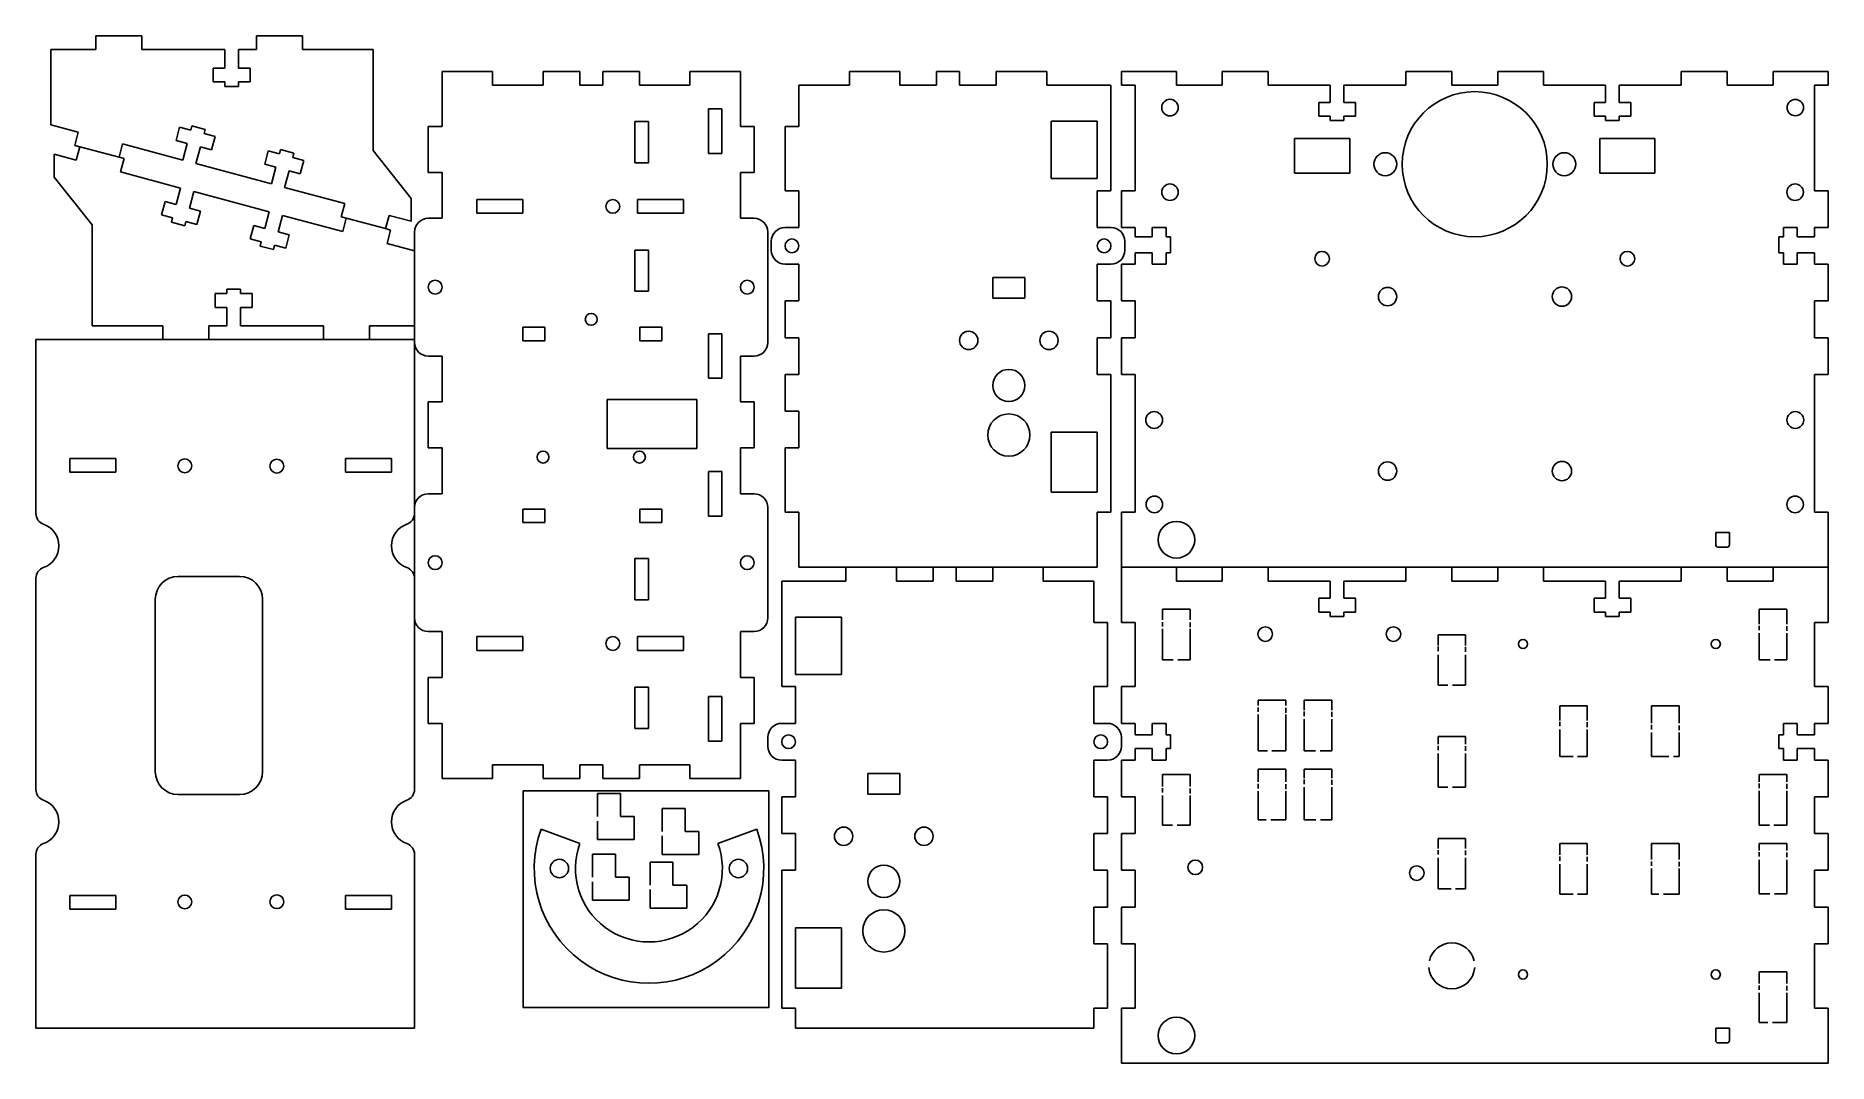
# Model space of a CAD drawing. Header units: centimetres. Extents: x 3.2 to 42.2, y 4 to 26.4.
import ezdxf

# ---------------------------------------------------------------- set-up
doc = ezdxf.new("R2010")
doc.units = ezdxf.units.CM

msp = doc.modelspace()

# ---------------------------------------------------------------- linework, layer by layer
at = {"color": 7, "linetype": 'Continuous', "lineweight": 25}
for p, q in [((5.462, 26.407), (4.462, 26.407)), ((4.462, 26.407), (4.462, 26.107)), ((5.462, 26.107), (5.462, 26.407)), ((7.962, 26.407), (7.962, 26.107)), ((8.962, 26.407), (7.962, 26.407)), ((8.962, 26.107), (8.962, 26.407)), ((3.482, 26.107), (3.482, 24.472)), ((4.462, 26.107), (3.482, 26.107)), ((7.272, 26.107), (5.462, 26.107)), ((7.272, 25.707), (7.272, 26.107)), ((7.572, 26.107), (7.572, 25.707)), ((7.962, 26.107), (7.572, 26.107)), ((10.502, 26.107), (8.962, 26.107)), ((10.502, 23.907), (10.502, 26.107)), ((7.022, 25.707), (7.272, 25.707)), ((7.022, 25.407), (7.022, 25.707)), ((7.272, 25.407), (7.022, 25.407)), ((7.272, 25.307), (7.272, 25.407)), ((7.572, 25.707), (7.822, 25.707)), ((7.572, 25.407), (7.572, 25.307)), ((7.822, 25.407), (7.572, 25.407)), ((7.822, 25.707), (7.822, 25.407)), ((12.006, 24.433), (12.006, 25.633)), ((12.006, 25.633), (13.106, 25.633)), ((13.106, 25.633), (13.106, 25.333)), ((14.206, 25.333), (14.206, 25.633)), ((14.206, 25.633), (15.006, 25.633)), ((15.006, 25.633), (15.006, 25.333)), ((15.506, 25.333), (15.506, 25.633)), ((15.506, 25.633), (16.306, 25.633)), ((16.306, 25.633), (16.306, 25.333)), ((17.406, 25.333), (17.406, 25.633)), ((17.406, 25.633), (18.506, 25.633)), ((18.506, 25.633), (18.506, 24.433)), ((20.88, 25.333), (20.88, 25.633)), ((20.88, 25.633), (21.98, 25.633)), ((21.98, 25.633), (21.98, 25.333)), ((22.78, 25.333), (22.78, 25.633)), ((22.78, 25.633), (23.28, 25.633)), ((23.28, 25.633), (23.28, 25.333)), ((24.08, 25.333), (24.08, 25.633)), ((24.08, 25.633), (25.18, 25.633)), ((25.18, 25.633), (25.18, 25.333)), ((26.806, 25.633), (28.006, 25.633)), ((26.806, 25.333), (26.806, 25.633)), ((28.006, 25.633), (28.006, 25.333)), ((29.006, 25.633), (29.006, 25.333)), ((29.006, 25.633), (30.006, 25.633)), ((30.006, 25.633), (30.006, 25.333)), ((33.006, 25.633), (34.006, 25.633)), ((33.006, 25.633), (33.006, 25.333)), ((34.006, 25.633), (34.006, 25.333)), ((35.006, 25.633), (36.006, 25.633)), ((35.006, 25.633), (35.006, 25.333)), ((36.006, 25.633), (36.006, 25.333)), ((39.006, 25.633), (39.006, 25.333)), ((39.006, 25.633), (40.006, 25.633)), ((40.006, 25.633), (40.006, 25.333)), ((41.006, 25.633), (42.206, 25.633)), ((41.006, 25.633), (41.006, 25.333)), ((42.206, 25.333), (42.206, 25.633)), ((7.572, 25.307), (7.272, 25.307)), ((13.106, 25.333), (14.206, 25.333)), ((15.006, 25.333), (15.506, 25.333)), ((16.306, 25.333), (17.406, 25.333)), ((19.78, 24.433), (19.78, 25.333)), ((19.78, 25.333), (20.88, 25.333)), ((21.98, 25.333), (22.78, 25.333)), ((23.28, 25.333), (24.08, 25.333)), ((25.18, 25.333), (26.28, 25.333)), ((29.006, 25.333), (28.006, 25.333)), ((31.356, 25.333), (30.006, 25.333)), ((31.356, 25.333), (31.356, 24.958)), ((31.656, 25.333), (31.656, 24.958)), ((33.006, 25.333), (31.656, 25.333)), ((34.006, 25.333), (35.006, 25.333)), ((36.006, 25.333), (37.356, 25.333)), ((37.356, 25.333), (37.356, 24.958)), ((37.656, 25.333), (37.656, 24.958)), ((37.656, 25.333), (39.006, 25.333)), ((40.006, 25.333), (41.006, 25.333)), ((17.809, 24.818), (17.809, 23.848)), ((18.103, 24.818), (17.809, 24.818)), ((18.103, 23.848), (18.103, 24.818)), ((31.106, 24.958), (31.356, 24.958)), ((31.106, 24.958), (31.106, 24.658)), ((31.106, 24.658), (31.356, 24.658)), ((31.356, 24.658), (31.356, 24.56)), ((31.656, 24.958), (31.906, 24.958)), ((31.656, 24.658), (31.656, 24.56)), ((31.656, 24.658), (31.906, 24.658)), ((31.906, 24.958), (31.906, 24.658)), ((37.356, 24.958), (37.106, 24.958)), ((37.106, 24.958), (37.106, 24.658)), ((37.356, 24.658), (37.106, 24.658)), ((37.356, 24.658), (37.356, 24.56)), ((37.906, 24.958), (37.656, 24.958)), ((37.656, 24.658), (37.656, 24.56)), ((37.906, 24.658), (37.656, 24.658)), ((37.906, 24.958), (37.906, 24.658)), ((3.482, 24.472), (4.081, 24.312)), ((4.081, 24.312), (4.003, 24.022)), ((6.211, 24.129), (6.289, 24.419)), ((6.289, 24.419), (6.53, 24.354)), ((6.53, 24.354), (6.555, 24.448)), ((6.555, 24.448), (6.845, 24.371)), ((6.845, 24.371), (6.82, 24.277)), ((6.82, 24.277), (7.061, 24.212)), ((7.061, 24.212), (6.984, 23.922)), ((11.706, 23.433), (11.706, 24.433)), ((11.706, 24.433), (12.006, 24.433)), ((16.506, 24.543), (16.206, 24.543)), ((16.206, 24.543), (16.206, 23.643)), ((16.506, 23.643), (16.506, 24.543)), ((18.506, 24.433), (18.806, 24.433)), ((18.806, 24.433), (18.806, 23.433)), ((19.48, 23.033), (19.48, 24.433)), ((19.48, 24.433), (19.78, 24.433)), ((26.28, 24.547), (25.28, 24.547)), ((25.28, 24.547), (25.28, 23.299)), ((26.28, 23.299), (26.28, 24.433)), ((26.58, 24.433), (26.58, 23.033)), ((27.106, 23.033), (27.106, 24.433)), ((31.356, 24.56), (31.656, 24.56)), ((37.656, 24.56), (37.356, 24.56)), ((41.906, 23.033), (41.906, 24.433)), ((3.553, 23.832), (3.553, 23.332)), ((4.036, 23.702), (3.553, 23.832)), ((4.003, 24.022), (4.969, 23.763)), ((4.114, 23.992), (4.036, 23.702)), ((4.969, 23.763), (5.047, 24.053)), ((5.047, 24.053), (6.355, 23.702)), ((6.453, 24.064), (6.211, 24.129)), ((6.355, 23.702), (6.453, 24.064)), ((6.742, 23.987), (6.645, 23.625)), ((6.984, 23.922), (6.742, 23.987)), ((8.143, 23.611), (8.221, 23.901)), ((8.221, 23.901), (8.462, 23.837)), ((8.462, 23.837), (8.487, 23.931)), ((8.487, 23.931), (8.777, 23.853)), ((8.777, 23.853), (8.752, 23.759)), ((11.334, 22.868), (10.502, 23.907)), ((17.809, 23.848), (18.103, 23.848)), ((31.781, 24.168), (30.581, 24.168)), ((30.581, 24.168), (30.581, 23.418)), ((31.781, 23.418), (31.781, 24.168)), ((38.431, 24.168), (37.231, 24.168)), ((37.231, 24.168), (37.231, 23.418)), ((38.431, 23.418), (38.431, 24.168)), ((5.08, 23.733), (4.969, 23.763)), ((5.002, 23.444), (5.08, 23.733)), ((6.311, 23.093), (5.002, 23.444)), ((6.645, 23.625), (8.287, 23.185)), ((8.384, 23.547), (8.143, 23.611)), ((8.287, 23.185), (8.384, 23.547)), ((8.674, 23.469), (8.577, 23.107)), ((8.916, 23.404), (8.674, 23.469)), ((8.752, 23.759), (8.993, 23.694)), ((8.993, 23.694), (8.916, 23.404)), ((12.006, 23.433), (11.706, 23.433)), ((12.006, 22.433), (12.006, 23.433)), ((16.206, 23.643), (16.506, 23.643)), ((18.806, 23.433), (18.506, 23.433)), ((18.506, 23.433), (18.506, 22.433)), ((3.553, 23.332), (4.386, 22.293)), ((6.214, 22.731), (6.311, 23.093)), ((8.577, 23.107), (9.886, 22.756)), ((25.28, 23.299), (26.28, 23.299)), ((30.581, 23.418), (31.781, 23.418)), ((37.231, 23.418), (38.431, 23.418)), ((5.894, 22.506), (5.972, 22.796)), ((5.972, 22.796), (6.214, 22.731)), ((6.6, 23.015), (6.503, 22.653)), ((6.503, 22.653), (6.745, 22.588)), ((8.242, 22.575), (6.6, 23.015)), ((9.886, 22.756), (9.808, 22.467)), ((11.334, 22.368), (11.334, 22.868)), ((13.766, 22.843), (12.766, 22.843)), ((12.766, 22.843), (12.766, 22.543)), ((13.766, 22.543), (13.766, 22.843)), ((17.266, 22.843), (16.266, 22.843)), ((16.266, 22.843), (16.266, 22.543)), ((17.266, 22.543), (17.266, 22.843)), ((19.78, 23.033), (19.48, 23.033)), ((19.78, 22.233), (19.78, 23.033)), ((26.58, 23.033), (26.28, 23.033)), ((26.28, 23.033), (26.28, 22.233)), ((26.806, 22.233), (26.806, 23.033)), ((26.806, 23.033), (27.106, 23.033)), ((42.206, 23.033), (41.906, 23.033)), ((42.206, 22.233), (42.206, 23.033)), ((4.386, 22.293), (4.386, 20.093)), ((6.136, 22.441), (5.894, 22.506)), ((6.111, 22.347), (6.136, 22.441)), ((6.4, 22.269), (6.111, 22.347)), ((6.426, 22.363), (6.4, 22.269)), ((6.667, 22.299), (6.426, 22.363)), ((6.745, 22.588), (6.667, 22.299)), ((7.826, 21.988), (7.904, 22.278)), ((7.904, 22.278), (8.145, 22.213)), ((8.145, 22.213), (8.242, 22.575)), ((8.532, 22.498), (8.435, 22.136)), ((9.841, 22.147), (8.532, 22.498)), ((9.808, 22.467), (10.774, 22.208)), ((9.918, 22.437), (9.841, 22.147)), ((10.774, 22.208), (10.851, 22.497)), ((10.851, 22.497), (11.334, 22.368)), ((11.706, 22.433), (12.006, 22.433)), ((12.766, 22.543), (13.766, 22.543)), ((16.266, 22.543), (17.266, 22.543)), ((18.506, 22.433), (18.806, 22.433)), ((8.068, 21.923), (7.826, 21.988)), ((8.043, 21.829), (8.068, 21.923)), ((8.435, 22.136), (8.677, 22.071)), ((8.677, 22.071), (8.599, 21.781)), ((10.884, 22.178), (10.774, 22.208)), ((10.807, 21.888), (10.884, 22.178)), ((11.406, 21.728), (10.807, 21.888)), ((19.106, 19.733), (19.106, 22.133)), ((19.18, 21.933), (19.18, 21.733)), ((19.48, 22.233), (19.78, 22.233)), ((26.28, 22.233), (26.58, 22.233)), ((26.806, 22.233), (27.106, 22.233)), ((26.88, 21.933), (26.88, 21.733)), ((27.106, 22.032), (27.106, 22.233)), ((27.106, 22.032), (27.481, 22.032)), ((27.481, 22.233), (27.781, 22.233)), ((27.481, 22.032), (27.481, 22.233)), ((27.781, 22.032), (27.781, 22.233)), ((27.781, 22.032), (27.879, 22.032)), ((27.879, 21.683), (27.879, 22.032)), ((41.231, 22.032), (41.133, 22.032)), ((41.133, 21.683), (41.133, 22.032)), ((41.531, 22.233), (41.231, 22.233)), ((41.231, 22.032), (41.231, 22.233)), ((41.531, 22.032), (41.531, 22.233)), ((41.906, 22.032), (41.531, 22.032)), ((42.206, 22.233), (41.906, 22.233)), ((41.906, 22.032), (41.906, 22.233)), ((8.332, 21.752), (8.043, 21.829)), ((8.358, 21.846), (8.332, 21.752)), ((8.599, 21.781), (8.358, 21.846)), ((11.406, 20.093), (11.406, 21.728)), ((16.506, 21.743), (16.206, 21.743)), ((16.206, 21.743), (16.206, 20.843)), ((16.506, 20.843), (16.506, 21.743)), ((27.106, 21.433), (27.106, 21.683)), ((27.106, 21.683), (27.481, 21.683)), ((27.481, 21.433), (27.481, 21.683)), ((27.781, 21.433), (27.781, 21.683)), ((27.781, 21.683), (27.879, 21.683)), ((41.231, 21.683), (41.133, 21.683)), ((41.231, 21.433), (41.231, 21.683)), ((41.906, 21.683), (41.531, 21.683)), ((41.531, 21.433), (41.531, 21.683)), ((41.906, 21.433), (41.906, 21.683)), ((19.78, 21.433), (19.48, 21.433)), ((19.78, 20.633), (19.78, 21.433)), ((24.705, 21.143), (24.005, 21.143)), ((24.005, 21.143), (24.005, 20.693)), ((24.705, 20.693), (24.705, 21.143)), ((26.58, 21.433), (26.28, 21.433)), ((26.28, 21.433), (26.28, 20.633)), ((26.806, 20.633), (26.806, 21.433)), ((26.806, 21.433), (27.106, 21.433)), ((27.481, 21.433), (27.781, 21.433)), ((41.531, 21.433), (41.231, 21.433)), ((42.206, 21.433), (41.906, 21.433)), ((42.206, 20.633), (42.206, 21.433)), ((7.066, 20.793), (7.316, 20.793)), ((7.066, 20.493), (7.066, 20.793)), ((7.316, 20.893), (7.616, 20.893)), ((7.316, 20.793), (7.316, 20.893)), ((7.616, 20.893), (7.616, 20.793)), ((7.616, 20.793), (7.866, 20.793)), ((7.866, 20.793), (7.866, 20.493)), ((16.206, 20.843), (16.506, 20.843)), ((7.316, 20.493), (7.066, 20.493)), ((7.316, 20.093), (7.316, 20.493)), ((7.616, 20.493), (7.616, 20.093)), ((7.866, 20.493), (7.616, 20.493)), ((19.48, 19.833), (19.48, 20.633)), ((19.48, 20.633), (19.78, 20.633)), ((24.005, 20.693), (24.705, 20.693)), ((26.28, 20.633), (26.58, 20.633)), ((26.58, 20.633), (26.58, 19.833)), ((26.806, 20.633), (27.106, 20.633)), ((27.106, 20.633), (27.106, 19.833)), ((42.206, 20.633), (41.906, 20.633)), ((41.906, 20.633), (41.906, 19.833)), ((4.386, 20.093), (5.926, 20.093)), ((5.926, 20.093), (5.926, 19.793)), ((6.926, 20.093), (7.316, 20.093)), ((6.926, 19.793), (6.926, 20.093)), ((7.616, 20.093), (9.426, 20.093)), ((9.426, 20.093), (9.426, 19.793)), ((10.426, 20.093), (11.406, 20.093)), ((10.426, 19.793), (10.426, 20.093)), ((11.406, 19.793), (11.406, 20.093)), ((13.766, 20.06), (13.766, 19.766)), ((14.246, 20.06), (13.766, 20.06)), ((14.246, 19.766), (14.246, 20.06)), ((16.316, 20.06), (16.316, 19.766)), ((16.796, 20.06), (16.316, 20.06)), ((16.796, 19.766), (16.796, 20.06)), ((17.809, 19.918), (17.809, 18.948)), ((18.103, 19.918), (17.809, 19.918)), ((18.103, 18.948), (18.103, 19.918)), ((3.156, 16.005), (3.156, 19.793)), ((11.406, 19.793), (3.156, 19.793)), ((11.406, 16.006), (11.406, 19.793)), ((13.766, 19.766), (14.246, 19.766)), ((16.316, 19.766), (16.796, 19.766)), ((19.78, 19.833), (19.48, 19.833)), ((19.78, 19.033), (19.78, 19.833)), ((26.58, 19.833), (26.28, 19.833)), ((26.28, 19.833), (26.28, 19.033)), ((26.806, 19.033), (26.806, 19.833)), ((26.806, 19.833), (27.106, 19.833)), ((42.206, 19.833), (41.906, 19.833)), ((42.206, 19.033), (42.206, 19.833)), ((12.006, 19.433), (11.706, 19.433)), ((12.006, 18.433), (12.006, 19.433)), ((18.806, 19.433), (18.506, 19.433)), ((18.506, 19.433), (18.506, 18.433)), ((17.809, 18.948), (18.103, 18.948)), ((19.48, 18.233), (19.48, 19.033)), ((19.48, 19.033), (19.78, 19.033)), ((26.28, 19.033), (26.58, 19.033)), ((26.58, 19.033), (26.58, 18.233)), ((26.806, 19.033), (27.106, 19.033)), ((27.106, 19.033), (27.106, 18.233)), ((42.206, 19.033), (41.906, 19.033)), ((41.906, 19.033), (41.906, 18.233)), ((11.706, 17.433), (11.706, 18.433)), ((11.706, 18.433), (12.006, 18.433)), ((15.602, 18.485), (15.602, 17.422)), ((17.555, 18.485), (15.602, 18.485)), ((17.555, 17.422), (17.555, 18.485)), ((18.506, 18.433), (18.806, 18.433)), ((18.806, 18.433), (18.806, 17.433)), ((19.78, 18.233), (19.48, 18.233)), ((19.78, 17.433), (19.78, 18.233)), ((25.28, 17.779), (25.28, 16.467)), ((26.28, 17.779), (25.28, 17.779)), ((4.897, 17.203), (3.897, 17.203)), ((3.897, 17.203), (3.897, 16.903)), ((4.897, 16.903), (4.897, 17.203)), ((10.906, 17.203), (9.906, 17.203)), ((9.906, 17.203), (9.906, 16.903)), ((10.906, 16.903), (10.906, 17.203)), ((12.006, 17.433), (11.706, 17.433)), ((12.006, 16.433), (12.006, 17.433)), ((15.602, 17.422), (17.555, 17.422)), ((18.806, 17.433), (18.506, 17.433)), ((18.506, 17.433), (18.506, 16.433)), ((19.48, 16.033), (19.48, 17.433)), ((19.48, 17.433), (19.78, 17.433)), ((26.28, 16.467), (26.28, 17.433)), ((26.58, 17.433), (26.58, 16.033)), ((27.106, 17.433), (27.106, 16.033)), ((41.906, 17.433), (41.906, 16.033)), ((3.897, 16.903), (4.897, 16.903)), ((9.906, 16.903), (10.906, 16.903)), ((17.809, 16.918), (17.809, 15.948)), ((18.103, 16.918), (17.809, 16.918)), ((18.103, 15.948), (18.103, 16.918)), ((11.706, 16.433), (12.006, 16.433)), ((18.506, 16.433), (18.806, 16.433)), ((25.28, 16.467), (26.28, 16.467)), ((13.766, 16.1), (13.766, 15.806)), ((14.246, 16.1), (13.766, 16.1)), ((14.246, 15.806), (14.246, 16.1)), ((16.316, 16.1), (16.316, 15.806)), ((16.796, 16.1), (16.316, 16.1)), ((16.796, 15.806), (16.796, 16.1)), ((19.106, 16.133), (19.106, 13.733)), ((19.78, 16.033), (19.48, 16.033)), ((19.78, 14.833), (19.78, 16.033)), ((26.58, 16.033), (26.28, 16.033)), ((26.28, 16.033), (26.28, 14.833)), ((26.806, 14.833), (26.806, 16.033)), ((26.806, 16.033), (27.106, 16.033)), ((42.206, 16.033), (41.906, 16.033)), ((42.206, 14.833), (42.206, 16.033)), ((11.406, 16.006), (11.406, 14.592)), ((13.766, 15.806), (14.246, 15.806)), ((16.316, 15.806), (16.796, 15.806)), ((17.809, 15.948), (18.103, 15.948)), ((39.756, 15.593), (40.056, 15.593)), ((39.756, 15.323), (39.756, 15.593)), ((39.806, 15.273), (40.006, 15.273)), ((40.056, 15.323), (40.056, 15.593)), ((16.506, 15.023), (16.206, 15.023)), ((16.206, 15.023), (16.206, 14.123)), ((16.506, 14.123), (16.506, 15.023)), ((3.156, 9.992), (3.156, 14.593)), ((7.594, 14.635), (6.257, 14.635)), ((11.406, 9.994), (11.406, 14.592)), ((20.806, 14.533), (19.706, 14.533)), ((20.806, 14.833), (19.78, 14.833)), ((20.806, 14.833), (20.806, 14.533)), ((21.906, 14.833), (20.806, 14.833)), ((21.906, 14.533), (21.906, 14.833)), ((22.706, 14.833), (21.906, 14.833)), ((22.706, 14.533), (21.906, 14.533)), ((23.206, 14.833), (22.706, 14.833)), ((22.706, 14.833), (22.706, 14.533)), ((23.206, 14.533), (23.206, 14.833)), ((24.006, 14.833), (23.206, 14.833)), ((24.006, 14.533), (23.206, 14.533)), ((25.106, 14.833), (24.006, 14.833)), ((24.006, 14.833), (24.006, 14.533)), ((25.106, 14.533), (25.106, 14.833)), ((26.28, 14.833), (25.106, 14.833)), ((26.206, 14.533), (25.106, 14.533)), ((26.206, 13.633), (26.206, 14.533)), ((26.806, 14.833), (28.006, 14.833)), ((26.806, 13.633), (26.806, 14.833)), ((28.006, 14.833), (28.006, 14.533)), ((28.006, 14.833), (29.006, 14.833)), ((29.006, 14.533), (28.006, 14.533)), ((29.006, 14.833), (29.006, 14.533)), ((29.006, 14.833), (30.006, 14.833)), ((30.006, 14.833), (30.006, 14.533)), ((30.006, 14.833), (33.006, 14.833)), ((31.356, 14.533), (30.006, 14.533)), ((31.356, 14.533), (31.356, 14.158)), ((31.656, 14.533), (31.656, 14.158)), ((33.006, 14.533), (31.656, 14.533)), ((33.006, 14.833), (34.006, 14.833)), ((33.006, 14.833), (33.006, 14.533)), ((34.006, 14.833), (34.006, 14.533)), ((34.006, 14.833), (35.006, 14.833)), ((34.006, 14.533), (35.006, 14.533)), ((35.006, 14.833), (36.006, 14.833)), ((35.006, 14.833), (35.006, 14.533)), ((36.006, 14.833), (36.006, 14.533)), ((36.006, 14.833), (39.006, 14.833)), ((36.006, 14.533), (37.356, 14.533)), ((37.356, 14.533), (37.356, 14.158)), ((37.656, 14.533), (37.656, 14.158)), ((37.656, 14.533), (39.006, 14.533)), ((39.006, 14.833), (40.006, 14.833)), ((39.006, 14.833), (39.006, 14.533)), ((40.006, 14.833), (40.006, 14.533)), ((40.006, 14.833), (41.006, 14.833)), ((40.006, 14.533), (41.006, 14.533)), ((41.006, 14.833), (42.206, 14.833)), ((41.006, 14.833), (41.006, 14.533)), ((42.206, 13.633), (42.206, 14.833)), ((5.757, 14.135), (5.757, 10.383)), ((8.094, 10.383), (8.094, 14.135)), ((16.206, 14.123), (16.506, 14.123)), ((31.106, 14.158), (31.356, 14.158)), ((31.106, 14.158), (31.106, 13.858)), ((31.656, 14.158), (31.906, 14.158)), ((31.906, 14.158), (31.906, 13.858)), ((37.356, 14.158), (37.106, 14.158)), ((37.106, 14.158), (37.106, 13.858)), ((37.906, 14.158), (37.656, 14.158)), ((37.906, 14.158), (37.906, 13.858)), ((19.706, 13.747), (20.706, 13.747)), ((20.706, 13.747), (20.706, 12.499)), ((28.306, 13.919), (27.706, 13.919)), ((27.706, 13.919), (27.706, 13.69)), ((28.306, 13.69), (28.306, 13.919)), ((31.106, 13.858), (31.356, 13.858)), ((31.356, 13.858), (31.356, 13.76)), ((31.356, 13.76), (31.656, 13.76)), ((31.656, 13.858), (31.656, 13.76)), ((31.656, 13.858), (31.906, 13.858)), ((37.356, 13.858), (37.106, 13.858)), ((37.356, 13.858), (37.356, 13.76)), ((37.656, 13.76), (37.356, 13.76)), ((37.656, 13.858), (37.656, 13.76)), ((37.906, 13.858), (37.656, 13.858)), ((41.306, 13.919), (40.706, 13.919)), ((40.706, 13.919), (40.706, 13.595)), ((41.306, 13.595), (41.306, 13.919)), ((12.006, 13.433), (11.706, 13.433)), ((12.006, 12.433), (12.006, 13.433)), ((13.766, 13.323), (12.766, 13.323)), ((12.766, 13.323), (12.766, 13.023)), ((13.766, 13.023), (13.766, 13.323)), ((17.266, 13.323), (16.266, 13.323)), ((16.266, 13.323), (16.266, 13.023)), ((17.266, 13.023), (17.266, 13.323)), ((18.806, 13.433), (18.506, 13.433)), ((18.506, 13.433), (18.506, 12.433)), ((19.406, 13.633), (19.406, 12.233)), ((19.706, 12.499), (19.706, 13.633)), ((26.506, 13.633), (26.206, 13.633)), ((26.506, 12.233), (26.506, 13.633)), ((26.806, 13.633), (27.106, 13.633)), ((27.106, 12.233), (27.106, 13.633)), ((27.706, 13.49), (27.706, 12.819)), ((28.306, 12.819), (28.306, 13.49)), ((34.306, 13.364), (33.706, 13.364)), ((33.706, 13.364), (33.706, 13.129)), ((34.306, 13.129), (34.306, 13.364)), ((40.706, 13.395), (40.706, 12.819)), ((41.306, 12.819), (41.306, 13.395)), ((42.206, 13.633), (41.906, 13.633)), ((41.906, 12.233), (41.906, 13.633)), ((12.766, 13.023), (13.766, 13.023)), ((16.266, 13.023), (17.266, 13.023)), ((33.706, 12.929), (33.706, 12.264)), ((34.306, 12.264), (34.306, 12.929)), ((20.706, 12.499), (19.706, 12.499)), ((27.706, 12.819), (27.934, 12.819)), ((28.034, 12.819), (28.306, 12.819)), ((40.706, 12.819), (40.94, 12.819)), ((41.04, 12.819), (41.306, 12.819)), ((11.706, 11.433), (11.706, 12.433)), ((11.706, 12.433), (12.006, 12.433)), ((16.506, 12.223), (16.206, 12.223)), ((16.206, 12.223), (16.206, 11.323)), ((16.506, 11.323), (16.506, 12.223)), ((18.506, 12.433), (18.806, 12.433)), ((18.806, 12.433), (18.806, 11.433)), ((19.406, 12.233), (19.706, 12.233)), ((19.706, 12.233), (19.706, 11.433)), ((26.206, 12.233), (26.506, 12.233)), ((26.206, 11.433), (26.206, 12.233)), ((26.806, 11.433), (26.806, 12.233)), ((26.806, 12.233), (27.106, 12.233)), ((33.706, 12.264), (33.92, 12.264)), ((34.02, 12.264), (34.306, 12.264)), ((42.206, 12.233), (41.906, 12.233)), ((42.206, 11.433), (42.206, 12.233)), ((17.809, 12.018), (17.809, 11.048)), ((18.103, 12.018), (17.809, 12.018)), ((18.103, 11.048), (18.103, 12.018)), ((29.79, 11.935), (29.79, 11.823)), ((30.39, 11.935), (29.79, 11.935)), ((30.39, 11.823), (30.39, 11.935)), ((30.79, 11.935), (30.79, 11.723)), ((31.39, 11.935), (30.79, 11.935)), ((31.39, 11.723), (31.39, 11.935)), ((36.957, 11.813), (36.357, 11.813)), ((36.357, 11.813), (36.357, 11.498)), ((36.957, 11.498), (36.957, 11.813)), ((38.357, 11.813), (38.357, 11.435)), ((38.957, 11.813), (38.357, 11.813)), ((38.957, 11.435), (38.957, 11.813)), ((12.006, 11.433), (11.706, 11.433)), ((12.006, 10.233), (12.006, 11.433)), ((18.806, 11.433), (18.506, 11.433)), ((18.506, 11.433), (18.506, 10.233)), ((19.706, 11.433), (19.406, 11.433)), ((26.506, 11.433), (26.206, 11.433)), ((26.806, 11.433), (27.106, 11.433)), ((27.106, 11.183), (27.106, 11.433)), ((27.481, 11.433), (27.781, 11.433)), ((27.481, 11.433), (27.481, 11.183)), ((27.781, 11.433), (27.781, 11.183)), ((29.79, 11.623), (29.79, 10.835)), ((30.39, 10.835), (30.39, 11.623)), ((30.79, 11.523), (30.79, 10.835)), ((31.39, 10.835), (31.39, 11.523)), ((41.531, 11.433), (41.231, 11.433)), ((41.231, 11.433), (41.231, 11.183)), ((41.531, 11.433), (41.531, 11.183)), ((42.206, 11.433), (41.906, 11.433)), ((41.906, 11.183), (41.906, 11.433)), ((16.206, 11.323), (16.506, 11.323)), ((17.809, 11.048), (18.103, 11.048)), ((19.106, 10.933), (19.106, 11.133)), ((26.806, 10.933), (26.806, 11.133)), ((27.106, 11.183), (27.481, 11.183)), ((27.781, 11.183), (27.879, 11.183)), ((27.879, 10.883), (27.879, 11.183)), ((33.706, 11.146), (33.706, 10.978)), ((34.306, 11.146), (33.706, 11.146)), ((34.306, 10.978), (34.306, 11.146)), ((36.357, 11.298), (36.357, 10.713)), ((36.957, 10.713), (36.957, 11.298)), ((38.357, 11.235), (38.357, 10.713)), ((38.957, 10.713), (38.957, 11.235)), ((41.231, 11.183), (41.133, 11.183)), ((41.133, 10.883), (41.133, 11.183)), ((41.906, 11.183), (41.531, 11.183)), ((19.406, 10.633), (19.706, 10.633)), ((19.706, 10.633), (19.706, 9.833)), ((26.206, 10.633), (26.506, 10.633)), ((26.206, 9.833), (26.206, 10.633)), ((26.806, 9.833), (26.806, 10.633)), ((26.806, 10.633), (27.106, 10.633)), ((27.106, 10.633), (27.106, 10.883)), ((27.106, 10.883), (27.481, 10.883)), ((27.481, 10.883), (27.481, 10.633)), ((27.481, 10.633), (27.781, 10.633)), ((27.781, 10.883), (27.781, 10.633)), ((27.781, 10.883), (27.879, 10.883)), ((29.79, 10.835), (29.987, 10.835)), ((30.087, 10.835), (30.39, 10.835)), ((30.79, 10.835), (31.035, 10.835)), ((31.135, 10.835), (31.39, 10.835)), ((33.706, 10.778), (33.706, 10.046)), ((34.306, 10.046), (34.306, 10.778)), ((36.357, 10.713), (36.647, 10.713)), ((36.747, 10.713), (36.957, 10.713)), ((38.357, 10.713), (38.736, 10.713)), ((38.836, 10.713), (38.957, 10.713)), ((41.231, 10.883), (41.133, 10.883)), ((41.231, 10.883), (41.231, 10.633)), ((41.531, 10.633), (41.231, 10.633)), ((41.531, 10.883), (41.531, 10.633)), ((41.906, 10.883), (41.531, 10.883)), ((41.906, 10.633), (41.906, 10.883)), ((42.206, 10.633), (41.906, 10.633)), ((42.206, 9.833), (42.206, 10.633)), ((13.106, 10.233), (12.006, 10.233)), ((14.206, 10.533), (13.106, 10.533)), ((13.106, 10.533), (13.106, 10.233)), ((14.206, 10.233), (14.206, 10.533)), ((15.006, 10.233), (14.206, 10.233)), ((15.506, 10.533), (15.006, 10.533)), ((15.006, 10.533), (15.006, 10.233)), ((15.506, 10.233), (15.506, 10.533)), ((16.306, 10.233), (15.506, 10.233)), ((17.406, 10.533), (16.306, 10.533)), ((16.306, 10.533), (16.306, 10.233)), ((17.406, 10.233), (17.406, 10.533)), ((18.506, 10.233), (17.406, 10.233)), ((21.281, 10.343), (21.981, 10.343)), ((21.281, 9.893), (21.281, 10.343)), ((21.981, 10.343), (21.981, 9.893)), ((28.306, 10.319), (27.706, 10.319)), ((27.706, 10.319), (27.706, 10.06)), ((28.306, 10.06), (28.306, 10.319)), ((29.79, 10.435), (29.79, 10.158)), ((30.39, 10.435), (29.79, 10.435)), ((30.39, 10.158), (30.39, 10.435)), ((31.39, 10.435), (30.79, 10.435)), ((30.79, 10.435), (30.79, 10.24)), ((31.39, 10.24), (31.39, 10.435)), ((40.706, 10.319), (40.706, 10.163)), ((41.306, 10.319), (40.706, 10.319)), ((41.306, 10.163), (41.306, 10.319)), ((6.257, 9.883), (7.594, 9.883)), ((15.892, 9.903), (15.392, 9.903)), ((15.892, 9.403), (15.892, 9.903)), ((19.406, 9.833), (19.406, 9.033)), ((19.706, 9.833), (19.406, 9.833)), ((21.981, 9.893), (21.281, 9.893)), ((26.506, 9.833), (26.206, 9.833)), ((26.506, 9.033), (26.506, 9.833)), ((26.806, 9.833), (27.106, 9.833)), ((27.106, 9.833), (27.106, 9.033)), ((27.706, 9.86), (27.706, 9.219)), ((28.306, 9.219), (28.306, 9.86)), ((29.79, 9.958), (29.79, 9.335)), ((30.39, 9.335), (30.39, 9.958)), ((30.79, 10.04), (30.79, 9.335)), ((31.39, 9.335), (31.39, 10.04)), ((33.706, 10.046), (33.92, 10.046)), ((34.02, 10.046), (34.306, 10.046)), ((40.706, 9.963), (40.706, 9.219)), ((41.306, 9.219), (41.306, 9.963)), ((42.206, 9.833), (41.906, 9.833)), ((41.906, 9.833), (41.906, 9.033)), ((16.192, 9.403), (15.892, 9.403)), ((16.192, 8.903), (16.192, 9.403)), ((17.301, 9.579), (16.801, 9.579)), ((17.301, 9.079), (17.301, 9.579)), ((15.011, 8.82), (14.165, 9.127)), ((17.601, 9.079), (17.301, 9.079)), ((17.601, 8.579), (17.601, 9.079)), ((18.018, 8.82), (18.864, 9.127)), ((19.406, 9.033), (19.706, 9.033)), ((19.706, 9.033), (19.706, 8.233)), ((26.206, 9.033), (26.506, 9.033)), ((26.206, 8.233), (26.206, 9.033)), ((26.806, 8.233), (26.806, 9.033)), ((26.806, 9.033), (27.106, 9.033)), ((27.706, 9.219), (27.921, 9.219)), ((28.021, 9.219), (28.306, 9.219)), ((29.79, 9.335), (29.963, 9.335)), ((30.063, 9.335), (30.39, 9.335)), ((30.79, 9.335), (31.047, 9.335)), ((31.147, 9.335), (31.39, 9.335)), ((40.706, 9.219), (40.925, 9.219)), ((41.025, 9.219), (41.306, 9.219)), ((42.206, 9.033), (41.906, 9.033)), ((42.206, 8.233), (42.206, 9.033)), ((15.392, 8.903), (16.192, 8.903)), ((33.706, 8.928), (33.706, 8.706)), ((34.306, 8.928), (33.706, 8.928)), ((34.306, 8.706), (34.306, 8.928)), ((36.357, 8.813), (36.357, 8.567)), ((36.957, 8.813), (36.357, 8.813)), ((36.957, 8.567), (36.957, 8.813)), ((38.357, 8.813), (38.357, 8.471)), ((38.957, 8.813), (38.357, 8.813)), ((38.957, 8.471), (38.957, 8.813)), ((40.706, 8.819), (40.706, 8.664)), ((41.306, 8.819), (40.706, 8.819)), ((41.306, 8.664), (41.306, 8.819)), ((3.156, 4.793), (3.156, 8.581)), ((11.406, 4.793), (11.406, 8.579)), ((15.786, 8.581), (15.286, 8.581)), ((15.786, 8.081), (15.786, 8.581)), ((17.037, 8.408), (16.537, 8.408)), ((16.801, 8.579), (17.601, 8.579)), ((17.037, 7.908), (17.037, 8.408)), ((19.406, 8.233), (19.406, 7.433)), ((19.706, 8.233), (19.406, 8.233)), ((26.506, 8.233), (26.206, 8.233)), ((26.506, 7.433), (26.506, 8.233)), ((26.806, 8.233), (27.106, 8.233)), ((27.106, 8.233), (27.106, 7.433)), ((33.706, 8.506), (33.706, 7.828)), ((34.306, 7.828), (34.306, 8.506)), ((36.357, 8.367), (36.357, 7.713)), ((36.957, 7.713), (36.957, 8.367)), ((38.357, 8.271), (38.357, 7.713)), ((38.957, 7.713), (38.957, 8.271)), ((40.706, 8.464), (40.706, 7.719)), ((41.306, 7.719), (41.306, 8.464)), ((42.206, 8.233), (41.906, 8.233)), ((41.906, 8.233), (41.906, 7.433)), ((16.086, 8.081), (15.786, 8.081)), ((16.086, 7.581), (16.086, 8.081)), ((17.337, 7.908), (17.037, 7.908)), ((17.337, 7.408), (17.337, 7.908)), ((33.706, 7.828), (33.99, 7.828)), ((34.09, 7.828), (34.306, 7.828)), ((4.897, 7.683), (3.897, 7.683)), ((3.897, 7.683), (3.897, 7.383)), ((4.897, 7.383), (4.897, 7.683)), ((10.906, 7.683), (9.906, 7.683)), ((9.906, 7.683), (9.906, 7.383)), ((10.906, 7.383), (10.906, 7.683)), ((15.286, 7.581), (16.086, 7.581)), ((26.206, 7.433), (26.506, 7.433)), ((26.206, 6.633), (26.206, 7.433)), ((26.806, 6.633), (26.806, 7.433)), ((26.806, 7.433), (27.106, 7.433)), ((36.357, 7.713), (36.647, 7.713)), ((36.747, 7.713), (36.957, 7.713)), ((38.357, 7.713), (38.516, 7.713)), ((38.616, 7.713), (38.957, 7.713)), ((40.706, 7.719), (40.937, 7.719)), ((41.037, 7.719), (41.306, 7.719)), ((42.206, 7.433), (41.906, 7.433)), ((42.206, 6.633), (42.206, 7.433)), ((3.897, 7.383), (4.897, 7.383)), ((9.906, 7.383), (10.906, 7.383)), ((16.537, 7.408), (17.337, 7.408)), ((19.706, 6.979), (20.706, 6.979)), ((20.706, 6.979), (20.706, 5.667)), ((19.406, 6.633), (19.406, 5.233)), ((19.706, 5.667), (19.706, 6.633)), ((26.506, 6.633), (26.206, 6.633)), ((26.506, 5.233), (26.506, 6.633)), ((26.806, 6.633), (27.106, 6.633)), ((27.106, 6.633), (27.106, 5.233)), ((42.206, 6.633), (41.906, 6.633)), ((41.906, 6.633), (41.906, 5.233)), ((40.706, 6.019), (40.706, 5.764)), ((41.306, 6.019), (40.706, 6.019)), ((41.306, 5.764), (41.306, 6.019)), ((20.706, 5.667), (19.706, 5.667)), ((40.706, 5.564), (40.706, 4.919)), ((41.306, 4.919), (41.306, 5.564)), ((19.406, 5.233), (19.706, 5.233)), ((19.706, 5.233), (19.706, 4.793)), ((26.206, 5.233), (26.506, 5.233)), ((26.206, 4.793), (26.206, 5.233)), ((26.806, 4.033), (26.806, 5.233)), ((26.806, 5.233), (27.106, 5.233)), ((42.206, 5.233), (41.906, 5.233)), ((42.206, 4.033), (42.206, 5.233)), ((11.406, 4.793), (3.156, 4.793)), ((19.706, 4.793), (26.206, 4.793)), ((39.756, 4.793), (40.056, 4.793)), ((39.756, 4.523), (39.756, 4.793)), ((40.056, 4.523), (40.056, 4.793)), ((40.706, 4.919), (40.894, 4.919)), ((40.994, 4.919), (41.306, 4.919)), ((39.806, 4.473), (40.006, 4.473)), ((26.806, 4.033), (42.206, 4.033))]:
    msp.add_line(p, q, dxfattribs=at)
for p, q in [((26.58, 25.333), (26.28, 25.333)), ((26.58, 24.433), (26.58, 25.333)), ((26.806, 25.333), (27.106, 25.333)), ((27.106, 25.333), (27.106, 24.433)), ((42.206, 25.333), (41.906, 25.333)), ((41.906, 24.433), (41.906, 25.333)), ((26.28, 24.433), (26.28, 24.547)), ((11.406, 21.728), (11.406, 22.133)), ((26.58, 17.433), (26.58, 18.233)), ((27.106, 17.433), (27.106, 18.233)), ((41.906, 17.433), (41.906, 18.233)), ((26.28, 17.433), (26.28, 17.779)), ((19.406, 13.633), (19.406, 14.533)), ((19.406, 14.533), (19.706, 14.533)), ((19.706, 13.633), (19.706, 13.747)), ((27.706, 13.541), (27.706, 13.638)), ((28.307, 13.526), (28.307, 13.63)), ((40.706, 13.462), (40.706, 13.559)), ((41.307, 13.447), (41.307, 13.551)), ((33.706, 13.008), (33.706, 13.104)), ((34.307, 12.992), (34.307, 13.097)), ((29.79, 11.681), (29.79, 11.777)), ((30.391, 11.665), (30.391, 11.769)), ((30.79, 11.592), (30.79, 11.689)), ((31.391, 11.577), (31.391, 11.681)), ((36.357, 11.369), (36.357, 11.466)), ((36.958, 11.353), (36.958, 11.458)), ((38.357, 11.301), (38.357, 11.398)), ((38.958, 11.285), (38.958, 11.39)), ((33.706, 10.85), (33.706, 10.946)), ((34.307, 10.834), (34.307, 10.939)), ((30.79, 10.112), (30.79, 10.208)), ((31.391, 10.096), (31.391, 10.201)), ((15.392, 9.903), (15.392, 9.402)), ((27.706, 9.924), (27.706, 10.021)), ((28.307, 9.908), (28.307, 10.013)), ((29.79, 10.017), (29.79, 10.114)), ((30.391, 10.001), (30.391, 10.106)), ((40.706, 10.025), (40.706, 10.122)), ((41.307, 10.009), (41.307, 10.114)), ((16.801, 9.579), (16.801, 9.079)), ((15.392, 8.903), (15.392, 9.306)), ((16.801, 8.579), (16.801, 8.983)), ((33.706, 8.576), (33.706, 8.673)), ((34.307, 8.56), (34.307, 8.665)), ((40.706, 8.531), (40.706, 8.628)), ((41.307, 8.516), (41.307, 8.62)), ((15.286, 8.581), (15.286, 8.08)), ((16.537, 8.408), (16.537, 7.908)), ((36.357, 8.437), (36.357, 8.534)), ((36.958, 8.421), (36.958, 8.526)), ((38.357, 8.33), (38.357, 8.426)), ((38.958, 8.314), (38.958, 8.418)), ((15.286, 7.581), (15.286, 7.984)), ((16.537, 7.408), (16.537, 7.812)), ((19.406, 6.633), (19.406, 7.433)), ((19.706, 6.633), (19.706, 6.979)), ((40.706, 5.63), (40.706, 5.726)), ((41.307, 5.614), (41.307, 5.718))]:
    msp.add_line(p, q)
msp.add_lwpolyline([(13.777, 9.961), (19.128, 9.961), (19.128, 5.248), (13.777, 5.248)], close=True)
for centre, radius in [((27.866, 24.845), 0.181), ((34.506, 23.612), 1.58), ((41.491, 24.845), 0.179), ((32.556, 23.612), 0.25), ((36.456, 23.612), 0.25), ((27.866, 23.002), 0.18), ((41.486, 23.002), 0.18), ((15.726, 22.693), 0.15), ((19.63, 21.833), 0.15), ((26.43, 21.833), 0.15), ((31.181, 21.553), 0.16), ((37.831, 21.553), 0.16), ((11.856, 20.933), 0.15), ((18.656, 20.933), 0.15), ((32.606, 20.728), 0.2), ((36.406, 20.728), 0.21), ((15.256, 20.233), 0.13), ((23.48, 19.773), 0.2), ((25.23, 19.773), 0.2), ((24.355, 18.793), 0.35), ((24.355, 17.713), 0.46), ((27.521, 18.04), 0.183), ((41.491, 18.04), 0.183), ((6.401, 17.042), 0.15), ((8.407, 17.036), 0.15), ((14.206, 17.233), 0.13), ((16.306, 17.233), 0.13), ((32.606, 16.928), 0.2), ((36.406, 16.928), 0.21), ((27.526, 16.202), 0.18), ((41.486, 16.202), 0.18), ((28.006, 15.433), 0.4), ((11.856, 14.933), 0.15), ((18.656, 14.933), 0.15), ((15.726, 13.173), 0.15), ((29.941, 13.378), 0.159), ((32.735, 13.378), 0.159), ((35.557, 13.163), 0.1), ((39.757, 13.163), 0.1), ((19.556, 11.033), 0.15), ((26.356, 11.033), 0.15), ((20.756, 8.973), 0.2), ((22.506, 8.973), 0.2), ((14.564, 8.272), 0.2), ((18.464, 8.272), 0.2), ((21.631, 7.993), 0.35), ((28.417, 8.298), 0.159), ((33.243, 8.171), 0.159), ((6.401, 7.543), 0.15), ((8.407, 7.549), 0.15), ((21.631, 6.913), 0.46), ((35.557, 5.963), 0.1), ((39.757, 5.963), 0.1), ((28.006, 4.633), 0.4)]:
    msp.add_circle(centre, radius, dxfattribs=at)
for centre, radius, start, end in [((11.706, 22.133), 0.3, 90, 180), ((18.806, 22.133), 0.3, 0, 90), ((19.48, 21.933), 0.3, 90, 180), ((26.58, 21.933), 0.3, 0, 90), ((19.48, 21.733), 0.3, 180, 270), ((26.58, 21.733), 0.3, 270, 0), ((11.706, 19.733), 0.3, 180, 270), ((18.806, 19.733), 0.3, 270, 0), ((11.706, 16.133), 0.3, 90, 180), ((18.806, 16.133), 0.3, 0, 90), ((3.406, 16.006), 0.25, 180.2633, 250.5288), ((3.156, 15.299), 0.5, 289.4712, 70.5288), ((11.406, 15.299), 0.5, 109.4712, 250.5288), ((11.156, 16.006), 0.25, 289.4712, 0), ((39.806, 15.323), 0.05, 180, 270), ((40.006, 15.323), 0.05, 270, 0), ((3.406, 14.592), 0.25, 109.4712, 179.6915), ((6.257, 14.135), 0.5, 90, 180), ((7.594, 14.135), 0.5, 0, 90), ((11.156, 14.592), 0.25, 0, 70.5288), ((11.706, 13.733), 0.3, 180, 270), ((18.806, 13.733), 0.3, 270, 0), ((19.406, 11.133), 0.3, 90, 180), ((26.506, 11.133), 0.3, 0, 90), ((19.406, 10.933), 0.3, 180, 270), ((26.506, 10.933), 0.3, 270, 0), ((6.257, 10.383), 0.5, 180, 270), ((7.594, 10.383), 0.5, 270, 0), ((3.406, 9.994), 0.25, 180.4236, 250.5288), ((11.156, 9.994), 0.25, 289.4712, 0), ((3.156, 9.287), 0.5, 289.4712, 70.5288), ((11.406, 9.287), 0.5, 109.4712, 250.5288), ((16.514, 8.272), 2.5, 160, 20), ((3.406, 8.579), 0.25, 109.4712, 179.547), ((11.156, 8.579), 0.25, 0, 70.5288), ((16.514, 8.272), 1.6, 160, 20), ((34.006, 6.15), 0.5, 13.0967, 166.9033), ((34.006, 6.15), 0.5, 184.2096, 355.7904), ((39.806, 4.523), 0.05, 180, 270), ((40.006, 4.523), 0.05, 270, 0)]:
    msp.add_arc(centre, radius, start, end, dxfattribs=at)

doc.saveas('drawing.dxf')
